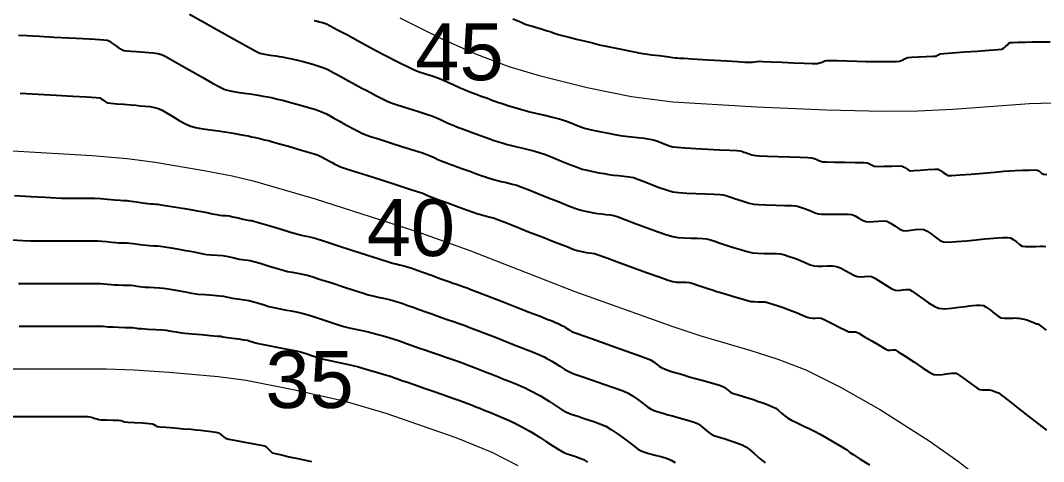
# Model space of a CAD drawing. Extents: x 27 to 849, y 0 to 853.
# Drawn here: x 329.2 to 420.6, y 308.7 to 348.1 of the extents above; entities that cross this region are included whole.
import ezdxf
from ezdxf.enums import TextEntityAlignment as Align

# ---------------------------------------------------------------- set-up
doc = ezdxf.new("R2010")
doc.units = 0
doc.header["$LTSCALE"] = 2
for name, color, linetype in [('Curva 1 m', 5, 'Continuous'), ('Curva Mestra', 1, 'Continuous'), ('TXT - TEXTO 01', 142, 'Continuous')]:
    doc.layers.add(name, color=color, linetype=linetype)
doc.styles.add('ARIAL', font='arial.ttf')

msp = doc.modelspace()

# ---------------------------------------------------------------- linework, layer by layer
at = {"extrusion": (-0.049704, 0.050571, 0.997483), "elevation": -45.882}
msp.add_lwpolyline([(-371.684, 250.552), (-374.359, -58.63), (-849.748, -54.517), (-847.073, 254.665)], close=True, dxfattribs=at)
at = {"layer": 'Curva 1 m', "linetype": 'Continuous', "lineweight": -3}
for points, elevation in [([(344.282, 348.649), (345.562, 347.928), (346.911, 347.168), (348.206, 346.442), (349.324, 345.82), (350.144, 345.374), (350.542, 345.175), (350.963, 345.071), (351.481, 344.99), (351.967, 344.928), (352.292, 344.884), (352.532, 344.84), (352.816, 344.786), (353.088, 344.733), (353.292, 344.692), (353.533, 344.639), (353.807, 344.575), (354.047, 344.515), (354.3, 344.45), (354.75, 344.331), (355.296, 344.181), (355.835, 344.02), (356.264, 343.869), (356.621, 343.701), (357.157, 343.422), (357.801, 343.075), (358.483, 342.702), (359.131, 342.345), (359.674, 342.048), (360.041, 341.852), (360.444, 341.642), (360.911, 341.398), (361.403, 341.148), (361.876, 340.918), (362.291, 340.734), (362.739, 340.574), (363.394, 340.364), (364.149, 340.13), (364.894, 339.901), (365.523, 339.705), (365.927, 339.568), (366.277, 339.422), (366.682, 339.239), (367.101, 339.044), (367.491, 338.864), (367.81, 338.725), (368.201, 338.571), (368.659, 338.4), (369.118, 338.232), (369.513, 338.088), (369.843, 337.967), (370.252, 337.818), (370.684, 337.661), (371.086, 337.518), (371.404, 337.409), (371.777, 337.29), (372.213, 337.156), (372.65, 337.027), (373.027, 336.92), (373.397, 336.828), (373.926, 336.705), (374.528, 336.564), (375.114, 336.418), (375.597, 336.281), (376.065, 336.111), (376.73, 335.848), (377.491, 335.539), (378.249, 335.233), (378.901, 334.977), (379.347, 334.821), (379.777, 334.711), (380.287, 334.601), (380.82, 334.499), (381.32, 334.411), (381.733, 334.342), (382.131, 334.288), (382.595, 334.24), (383.081, 334.19), (383.543, 334.132), (383.935, 334.059), (384.326, 333.931), (384.883, 333.716), (385.539, 333.453), (386.228, 333.185), (386.882, 332.954), (387.435, 332.802), (387.973, 332.727), (388.701, 332.67), (389.527, 332.627), (390.357, 332.595), (391.098, 332.57), (391.658, 332.549), (391.943, 332.527), (392.177, 332.466), (392.445, 332.375), (392.712, 332.279), (392.943, 332.2), (393.262, 332.097), (393.74, 331.944), (394.256, 331.791), (394.693, 331.69), (395.117, 331.655), (395.816, 331.626), (396.644, 331.601), (397.455, 331.578), (398.103, 331.557), (398.443, 331.534), (398.677, 331.476), (398.946, 331.391), (399.214, 331.296), (399.443, 331.214), (399.671, 331.121), (399.938, 331.004), (400.207, 330.893), (400.443, 330.822), (400.737, 330.803), (401.266, 330.798), (401.916, 330.799), (402.571, 330.796), (403.119, 330.784), (403.443, 330.753), (403.735, 330.633), (404.062, 330.447), (404.39, 330.261), (404.682, 330.144), (404.971, 330.125), (405.374, 330.145), (405.82, 330.175), (406.237, 330.189), (406.557, 330.156), (406.897, 329.996), (407.274, 329.743), (407.652, 329.491), (407.992, 329.337), (408.3, 329.321), (408.696, 329.363), (409.126, 329.423), (409.534, 329.459), (409.867, 329.432), (410.176, 329.283), (410.532, 329.027), (410.907, 328.736), (411.274, 328.479), (411.605, 328.327), (412.051, 328.304), (412.788, 328.345), (413.67, 328.423), (414.551, 328.514), (415.286, 328.593), (415.73, 328.633), (416.087, 328.657), (416.516, 328.689), (416.954, 328.714), (417.338, 328.717), (417.605, 328.684), (417.856, 328.544), (418.13, 328.32), (418.404, 328.094), (418.655, 327.95), (418.95, 327.912), (419.391, 327.905), (419.871, 327.916), (420.284, 327.931), (420.523, 327.936), (420.754, 327.921)], 43), ([(373.137, 348.218), (373.688, 348.013), (373.955, 347.913), (374.143, 347.825), (374.333, 347.74), (374.581, 347.663), (375.089, 347.51), (375.69, 347.331), (376.215, 347.174), (376.497, 347.089), (376.701, 347.016), (376.933, 346.93), (377.138, 346.86), (377.44, 346.782), (378.065, 346.625), (378.852, 346.431), (379.639, 346.236), (380.264, 346.082), (380.565, 346.007), (380.768, 345.953), (381, 345.891), (381.204, 345.839), (381.492, 345.779), (382.083, 345.66), (382.821, 345.511), (383.554, 345.365), (384.127, 345.251), (384.385, 345.2), (384.572, 345.165), (384.76, 345.134), (385.003, 345.101), (385.538, 345.032), (386.219, 344.944), (386.902, 344.856), (387.442, 344.787), (387.696, 344.756), (387.844, 344.744), (388.013, 344.733), (388.162, 344.724), (388.451, 344.706), (389.138, 344.663), (390.09, 344.605), (391.174, 344.538), (392.257, 344.472), (393.206, 344.414), (393.889, 344.373), (394.172, 344.358), (394.37, 344.363), (394.568, 344.376), (394.739, 344.396), (394.98, 344.426), (395.193, 344.445), (395.515, 344.434), (396.234, 344.404), (397.189, 344.361), (398.221, 344.315), (399.172, 344.273), (399.882, 344.244), (400.193, 344.236), (400.353, 344.259), (400.535, 344.299), (400.693, 344.34), (400.85, 344.397), (401.031, 344.468), (401.193, 344.515), (401.491, 344.516), (402.143, 344.502), (402.995, 344.48), (403.89, 344.455), (404.675, 344.434), (405.193, 344.423), (405.688, 344.419), (406.3, 344.413), (406.914, 344.412), (407.416, 344.419), (407.693, 344.439), (407.934, 344.538), (408.202, 344.681), (408.443, 344.783), (408.773, 344.813), (409.383, 344.841), (410.077, 344.867), (410.662, 344.89), (410.943, 344.91), (411.13, 345.011), (411.318, 345.114), (411.65, 345.144), (412.436, 345.201), (413.493, 345.275), (414.64, 345.354), (415.698, 345.429), (416.484, 345.488), (416.818, 345.521), (416.943, 345.588), (417.078, 345.686), (417.193, 345.777), (417.306, 345.885), (417.439, 346.016), (417.566, 346.105), (417.807, 346.129), (418.305, 346.146), (418.933, 346.159), (419.563, 346.168), (420.066, 346.173), (420.555, 346.175), (421.155, 346.173)], 46), ([(355.41, 348.094), (355.586, 348.048), (355.896, 347.966), (356.24, 347.866), (356.519, 347.771), (356.846, 347.607), (357.502, 347.258), (358.37, 346.792), (359.329, 346.275), (360.259, 345.773), (361.04, 345.353), (361.554, 345.081), (362.019, 344.842), (362.58, 344.556), (363.175, 344.254), (363.744, 343.971), (364.224, 343.739), (364.554, 343.591), (364.878, 343.475), (365.261, 343.356), (365.663, 343.237), (366.046, 343.12), (366.373, 343.008), (366.758, 342.845), (367.289, 342.604), (367.878, 342.333), (368.438, 342.077), (368.883, 341.884), (369.324, 341.71), (369.868, 341.506), (370.418, 341.303), (370.879, 341.135), (371.154, 341.035), (371.372, 340.955), (371.625, 340.862), (371.88, 340.771), (372.099, 340.696), (372.366, 340.611), (372.804, 340.476), (373.324, 340.318), (373.84, 340.165), (374.263, 340.044), (374.683, 339.937), (375.296, 339.788), (376.003, 339.619), (376.704, 339.449), (377.3, 339.3), (377.69, 339.192), (378.032, 339.068), (378.423, 338.908), (378.831, 338.737), (379.222, 338.58), (379.565, 338.462), (379.925, 338.371), (380.445, 338.258), (381.056, 338.134), (381.69, 338.012), (382.276, 337.904), (382.746, 337.823), (383.201, 337.758), (383.747, 337.694), (384.326, 337.629), (384.881, 337.566), (385.353, 337.504), (385.682, 337.445), (386.002, 337.345), (386.367, 337.203), (386.747, 337.048), (387.112, 336.909), (387.432, 336.817), (387.823, 336.774), (388.555, 336.722), (389.509, 336.665), (390.567, 336.607), (391.608, 336.552), (392.514, 336.505), (393.165, 336.47), (393.443, 336.451), (393.603, 336.406), (393.784, 336.342), (393.943, 336.287), (394.176, 336.211), (394.515, 336.106), (394.818, 336.032), (395.163, 336.01), (395.889, 335.978), (396.843, 335.941), (397.868, 335.903), (398.809, 335.869), (399.51, 335.84), (399.818, 335.823), (399.979, 335.782), (400.16, 335.72), (400.318, 335.663), (400.475, 335.598), (400.656, 335.52), (400.818, 335.467), (401.15, 335.454), (401.878, 335.441), (402.804, 335.427), (403.734, 335.412), (404.471, 335.395), (404.818, 335.376), (405.017, 335.287), (405.238, 335.158), (405.437, 335.071), (405.745, 335.063), (406.333, 335.075), (407.019, 335.093), (407.615, 335.102), (407.937, 335.087), (408.169, 334.968), (408.423, 334.793), (408.655, 334.677), (408.969, 334.678), (409.551, 334.72), (410.225, 334.775), (410.817, 334.812), (411.155, 334.805), (411.362, 334.699), (411.589, 334.527), (411.817, 334.356), (412.024, 334.252), (412.373, 334.253), (413.108, 334.299), (414.085, 334.375), (415.159, 334.465), (416.187, 334.553), (417.023, 334.623), (417.524, 334.66), (418.024, 334.684), (418.647, 334.712), (419.268, 334.734), (419.768, 334.742), (420.024, 334.728), (420.195, 334.623), (420.378, 334.468), (420.549, 334.361), (420.843, 334.341)], 44), ([(329.003, 346.787), (329.771, 346.738), (330.858, 346.677), (332.137, 346.608), (333.48, 346.537), (334.759, 346.468), (335.846, 346.407), (336.614, 346.36), (336.934, 346.331), (337.115, 346.233), (337.31, 346.089), (337.483, 345.964), (337.652, 345.851), (337.9, 345.687), (338.169, 345.525), (338.404, 345.417), (338.662, 345.372), (339.063, 345.337), (339.522, 345.309), (339.956, 345.284), (340.279, 345.259), (340.63, 345.226), (341.038, 345.188), (341.442, 345.134), (341.779, 345.056), (342.103, 344.895), (342.727, 344.546), (343.557, 344.071), (344.496, 343.53), (345.448, 342.985), (346.318, 342.495), (347.009, 342.122), (347.425, 341.926), (347.913, 341.799), (348.519, 341.694), (349.143, 341.608), (349.687, 341.54), (350.05, 341.489), (350.411, 341.423), (350.837, 341.343), (351.244, 341.264), (351.55, 341.202), (351.813, 341.144), (352.118, 341.074), (352.422, 341.002), (352.683, 340.936), (352.985, 340.857), (353.523, 340.714), (354.196, 340.529), (354.902, 340.328), (355.541, 340.133), (356.009, 339.967), (356.502, 339.737), (357.084, 339.429), (357.671, 339.102), (358.18, 338.813), (358.527, 338.622), (358.871, 338.443), (359.271, 338.236), (359.674, 338.036), (360.027, 337.877), (360.441, 337.735), (361.229, 337.48), (362.239, 337.16), (363.321, 336.818), (364.323, 336.502), (365.094, 336.257), (365.482, 336.127), (365.78, 336.002), (366.126, 335.843), (366.463, 335.686), (366.737, 335.565), (366.998, 335.463), (367.303, 335.349), (367.609, 335.237), (367.873, 335.141), (368.168, 335.034), (368.679, 334.848), (369.297, 334.625), (369.914, 334.404), (370.42, 334.223), (370.709, 334.122), (370.957, 334.043), (371.248, 333.954), (371.539, 333.868), (371.791, 333.797), (372.118, 333.716), (372.588, 333.607), (373.088, 333.486), (373.504, 333.37), (373.857, 333.24), (374.514, 332.985), (375.372, 332.647), (376.329, 332.267), (377.286, 331.889), (378.139, 331.553), (378.787, 331.303), (379.129, 331.18), (379.497, 331.088), (379.933, 330.999), (380.365, 330.92), (380.72, 330.86), (381.059, 330.817), (381.457, 330.777), (381.852, 330.731), (382.188, 330.672), (382.558, 330.547), (383.259, 330.286), (384.169, 329.942), (385.165, 329.567), (386.123, 329.215), (386.922, 328.937), (387.438, 328.787), (387.902, 328.723), (388.471, 328.686), (389.078, 328.665), (389.655, 328.651), (390.132, 328.633), (390.443, 328.604), (390.794, 328.512), (391.196, 328.376), (391.597, 328.231), (391.943, 328.113), (392.307, 327.997), (392.852, 327.821), (393.477, 327.628), (394.083, 327.457), (394.568, 327.348), (395.039, 327.303), (395.612, 327.286), (396.199, 327.281), (396.713, 327.272), (397.068, 327.244), (397.419, 327.158), (397.823, 327.03), (398.224, 326.888), (398.568, 326.764), (398.911, 326.625), (399.311, 326.449), (399.714, 326.284), (400.068, 326.176), (400.386, 326.151), (400.805, 326.16), (401.265, 326.176), (401.705, 326.175), (402.068, 326.13), (402.425, 325.995), (402.849, 325.776), (403.281, 325.534), (403.66, 325.328), (403.926, 325.217), (404.211, 325.199), (404.553, 325.225), (404.894, 325.248), (405.176, 325.225), (405.49, 325.073), (405.978, 324.779), (406.526, 324.437), (407.015, 324.144), (407.328, 323.996), (407.612, 323.986), (407.955, 324.03), (408.297, 324.073), (408.578, 324.06), (408.831, 323.921), (409.241, 323.632), (409.744, 323.264), (410.278, 322.89), (410.779, 322.579), (411.186, 322.403), (411.7, 322.357), (412.35, 322.396), (413.019, 322.478), (413.587, 322.562), (413.936, 322.606), (414.229, 322.631), (414.572, 322.664), (414.909, 322.676), (415.186, 322.641), (415.437, 322.5), (415.784, 322.241), (416.164, 321.942), (416.511, 321.682), (416.761, 321.539), (417.065, 321.498), (417.449, 321.501), (417.8, 321.52), (418.006, 321.53), (418.161, 321.52), (418.337, 321.505), (418.488, 321.488), (418.652, 321.46), (418.837, 321.424), (418.946, 321.401), (419.056, 321.369), (419.164, 321.334), (419.377, 321.247), (419.736, 321.097), (419.938, 321.014), (420.021, 320.995), (420.104, 320.975), (420.297, 320.826), (420.782, 320.448)], 42), ([(329.134, 341.596), (330.751, 341.504), (332.367, 341.412), (333.855, 341.327), (335.084, 341.256), (335.926, 341.205), (336.251, 341.181), (336.39, 341.096), (336.525, 340.997), (336.648, 340.915), (336.824, 340.803), (336.986, 340.724), (337.246, 340.691), (337.769, 340.648), (338.413, 340.601), (339.034, 340.554), (339.486, 340.514), (339.851, 340.479), (340.276, 340.441), (340.719, 340.393), (341.137, 340.329), (341.486, 340.242), (341.814, 340.088), (342.263, 339.825), (342.786, 339.502), (343.333, 339.17), (343.857, 338.879), (344.309, 338.678), (344.809, 338.544), (345.453, 338.424), (346.159, 338.318), (346.842, 338.227), (347.42, 338.152), (347.809, 338.095), (348.183, 338.027), (348.627, 337.944), (349.084, 337.856), (349.497, 337.775), (349.809, 337.712), (350.159, 337.635), (350.566, 337.542), (350.972, 337.445), (351.32, 337.358), (351.673, 337.261), (352.312, 337.081), (353.123, 336.85), (353.988, 336.601), (354.792, 336.366), (355.419, 336.177), (355.754, 336.066), (356.071, 335.915), (356.441, 335.714), (356.782, 335.521), (357.013, 335.393), (357.25, 335.27), (357.521, 335.132), (357.763, 335.021), (358.128, 334.899), (358.963, 334.63), (360.11, 334.263), (361.413, 333.847), (362.715, 333.432), (363.857, 333.068), (364.683, 332.803), (365.037, 332.687), (365.242, 332.599), (365.473, 332.492), (365.664, 332.406), (365.844, 332.336), (366.051, 332.26), (366.232, 332.194), (366.555, 332.077), (367.248, 331.828), (368.126, 331.512), (369.003, 331.196), (369.694, 330.949), (370.013, 330.835), (370.185, 330.781), (370.381, 330.722), (370.554, 330.673), (370.791, 330.615), (371.122, 330.538), (371.411, 330.46), (371.72, 330.343), (372.424, 330.069), (373.409, 329.684), (374.563, 329.232), (375.772, 328.759), (376.924, 328.307), (377.907, 327.924), (378.607, 327.653), (378.911, 327.539), (379.166, 327.478), (379.46, 327.422), (379.706, 327.379), (379.941, 327.351), (380.208, 327.323), (380.44, 327.285), (380.78, 327.167), (381.56, 326.884), (382.636, 326.491), (383.866, 326.041), (385.105, 325.59), (386.209, 325.192), (387.036, 324.901), (387.44, 324.772), (387.784, 324.734), (388.191, 324.724), (388.598, 324.715), (388.943, 324.68), (389.25, 324.6), (389.661, 324.466), (390.12, 324.307), (390.567, 324.151), (390.943, 324.027), (391.365, 323.897), (392.016, 323.7), (392.771, 323.475), (393.509, 323.258), (394.107, 323.089), (394.443, 323.007), (394.73, 322.984), (395.068, 322.982), (395.406, 322.979), (395.693, 322.954), (395.975, 322.884), (396.386, 322.758), (396.855, 322.604), (397.314, 322.448), (397.693, 322.315), (398.078, 322.166), (398.55, 321.973), (399.029, 321.775), (399.437, 321.614), (399.693, 321.531), (399.922, 321.514), (400.194, 321.523), (400.466, 321.53), (400.693, 321.508), (401.032, 321.361), (401.629, 321.063), (402.303, 320.717), (402.876, 320.425), (403.17, 320.29), (403.368, 320.284), (403.599, 320.303), (403.795, 320.294), (404.051, 320.161), (404.574, 319.859), (405.23, 319.473), (405.887, 319.088), (406.409, 318.787), (406.665, 318.655), (406.862, 318.656), (407.094, 318.689), (407.29, 318.687), (407.578, 318.515), (408.185, 318.115), (408.959, 317.599), (409.749, 317.079), (410.403, 316.668), (410.767, 316.478), (411.101, 316.457), (411.519, 316.494), (411.904, 316.548), (412.142, 316.58), (412.344, 316.598), (412.574, 316.614), (412.767, 316.597), (413.029, 316.431), (413.528, 316.074), (414.107, 315.653), (414.606, 315.295), (414.868, 315.128), (415.086, 315.106), (415.342, 315.115), (415.49, 315.123), (415.612, 315.115), (415.731, 315.103), (415.858, 315.08), (415.96, 315.059), (416.015, 315.043), (416.069, 315.026), (416.264, 314.945), (416.456, 314.866), (416.539, 314.846), (416.791, 314.65), (417.437, 314.148), (418.319, 313.461), (419.281, 312.712), (420.163, 312.025), (420.809, 311.523)], 41), ([(328.649, 332.461), (330.121, 332.374), (331.383, 332.301), (332.32, 332.249), (332.818, 332.225), (333.271, 332.218), (333.802, 332.219), (334.367, 332.224), (334.921, 332.228), (335.419, 332.228), (335.818, 332.219), (336.321, 332.187), (336.948, 332.135), (337.573, 332.078), (338.071, 332.031), (338.318, 332.009), (338.477, 332.004), (338.659, 332), (338.818, 331.993), (339.061, 331.962), (339.531, 331.897), (340.08, 331.821), (340.559, 331.755), (340.818, 331.721), (341.017, 331.708), (341.244, 331.696), (341.443, 331.68), (341.723, 331.637), (342.305, 331.542), (343.055, 331.418), (343.835, 331.287), (344.51, 331.173), (344.943, 331.098), (345.334, 331.024), (345.811, 330.931), (346.293, 330.836), (346.697, 330.757), (346.943, 330.714), (347.221, 330.688), (347.54, 330.667), (347.818, 330.638), (348.133, 330.571), (348.61, 330.457), (349.069, 330.345), (349.328, 330.284), (349.487, 330.263), (349.67, 330.242), (349.828, 330.218), (350.103, 330.141), (350.725, 329.96), (351.556, 329.716), (352.462, 329.449), (353.306, 329.202), (353.952, 329.014), (354.263, 328.926), (354.541, 328.87), (354.861, 328.814), (355.138, 328.756), (355.507, 328.642), (356.339, 328.376), (357.48, 328.009), (358.775, 327.591), (360.07, 327.173), (361.21, 326.806), (362.042, 326.539), (362.412, 326.423), (362.696, 326.355), (363.021, 326.286), (363.287, 326.225), (363.527, 326.158), (363.799, 326.077), (364.037, 326.002), (364.362, 325.887), (365.031, 325.647), (365.877, 325.342), (366.734, 325.033), (367.436, 324.78), (367.818, 324.643), (368.107, 324.544), (368.444, 324.43), (368.78, 324.315), (369.068, 324.212), (369.407, 324.083), (370.128, 323.803), (371.121, 323.417), (372.275, 322.967), (373.478, 322.498), (374.62, 322.053), (375.59, 321.675), (376.276, 321.406), (376.568, 321.292), (376.784, 321.206), (377.028, 321.106), (377.212, 321.027), (377.36, 320.954), (377.527, 320.867), (377.671, 320.788), (377.877, 320.655), (378.175, 320.461), (378.446, 320.304), (378.797, 320.173), (379.59, 319.889), (380.678, 319.503), (381.916, 319.066), (383.158, 318.626), (384.258, 318.234), (385.069, 317.939), (385.446, 317.791), (385.69, 317.634), (385.961, 317.427), (386.233, 317.221), (386.478, 317.067), (386.748, 316.957), (387.156, 316.82), (387.628, 316.672), (388.092, 316.53), (388.478, 316.413), (388.909, 316.287), (389.58, 316.097), (390.355, 315.878), (391.103, 315.664), (391.688, 315.491), (391.978, 315.393), (392.192, 315.24), (392.423, 315.04), (392.637, 314.885), (392.869, 314.798), (393.273, 314.67), (393.761, 314.523), (394.245, 314.374), (394.637, 314.246), (395.018, 314.11), (395.48, 313.941), (395.952, 313.762), (396.361, 313.595), (396.637, 313.462), (396.888, 313.279), (397.163, 313.037), (397.436, 312.793), (397.684, 312.602), (397.995, 312.434), (398.499, 312.189), (399.096, 311.906), (399.684, 311.625), (400.162, 311.384), (400.595, 311.147), (401.179, 310.817), (401.815, 310.455), (402.402, 310.116), (402.841, 309.86), (403.031, 309.745), (403.149, 309.633), (403.265, 309.52), (403.541, 309.342), (404.181, 308.937), (405.004, 308.417)], 39), ([(328.421, 328.498), (329.375, 328.448), (330.068, 328.419), (330.764, 328.405), (331.609, 328.4), (332.536, 328.4), (333.479, 328.403), (334.371, 328.408), (335.144, 328.412), (335.732, 328.413), (336.068, 328.408), (336.43, 328.385), (336.867, 328.348), (337.312, 328.306), (337.694, 328.271), (337.943, 328.25), (338.174, 328.242), (338.443, 328.236), (338.712, 328.23), (338.943, 328.218), (339.243, 328.181), (339.668, 328.12), (340.106, 328.057), (340.443, 328.014), (340.732, 327.992), (341.068, 327.975), (341.405, 327.956), (341.693, 327.931), (342.055, 327.878), (342.645, 327.782), (343.316, 327.668), (343.923, 327.564), (344.318, 327.495), (344.665, 327.427), (345.067, 327.345), (345.47, 327.265), (345.818, 327.207), (346.218, 327.167), (346.729, 327.128), (347.222, 327.092), (347.568, 327.055), (347.837, 327), (348.15, 326.922), (348.455, 326.845), (348.701, 326.79), (348.931, 326.756), (349.201, 326.726), (349.471, 326.695), (349.701, 326.657), (350.006, 326.574), (350.577, 326.406), (351.289, 326.194), (352.018, 325.977), (352.639, 325.795), (353.027, 325.688), (353.43, 325.605), (353.903, 325.521), (354.375, 325.436), (354.777, 325.349), (355.199, 325.221), (355.979, 324.972), (356.972, 324.65), (358.036, 324.303), (359.029, 323.98), (359.809, 323.729), (360.232, 323.599), (360.643, 323.499), (361.129, 323.393), (361.603, 323.292), (361.982, 323.203), (362.331, 323.107), (362.735, 322.989), (363.137, 322.867), (363.482, 322.757), (363.783, 322.653), (364.246, 322.487), (364.799, 322.287), (365.375, 322.077), (365.905, 321.886), (366.318, 321.738), (366.77, 321.582), (367.295, 321.404), (367.844, 321.217), (368.368, 321.036), (368.818, 320.876), (369.235, 320.718), (369.927, 320.451), (370.797, 320.113), (371.749, 319.742), (372.686, 319.376), (373.512, 319.052), (374.129, 318.81), (374.443, 318.686), (374.754, 318.561), (375.123, 318.412), (375.473, 318.268), (375.732, 318.155), (375.947, 318.051), (376.195, 317.924), (376.441, 317.793), (376.65, 317.677), (376.932, 317.498), (377.351, 317.222), (377.807, 316.931), (378.199, 316.711), (378.595, 316.556), (379.326, 316.298), (380.261, 315.977), (381.271, 315.63), (382.225, 315.297), (382.994, 315.016), (383.449, 314.826), (383.854, 314.575), (384.323, 314.237), (384.795, 313.879), (385.212, 313.569), (385.512, 313.376), (385.847, 313.239), (386.251, 313.108), (386.661, 312.989), (387.012, 312.886), (387.402, 312.778), (387.998, 312.62), (388.661, 312.44), (389.254, 312.264), (389.637, 312.121), (389.956, 311.906), (390.305, 311.612), (390.65, 311.318), (390.956, 311.106), (391.289, 310.97), (391.695, 310.847), (392.107, 310.734), (392.456, 310.626), (392.806, 310.506), (393.217, 310.36), (393.623, 310.201), (393.956, 310.039), (394.27, 309.806), (394.718, 309.426), (395.219, 308.991), (395.691, 308.591)], 38), ([(329.007, 324.595), (330.229, 324.592), (331.565, 324.593), (332.91, 324.595), (334.162, 324.597), (335.217, 324.599), (335.97, 324.6), (336.318, 324.597), (336.607, 324.577), (336.943, 324.546), (337.279, 324.514), (337.568, 324.492), (337.905, 324.479), (338.343, 324.468), (338.768, 324.457), (339.068, 324.442), (339.299, 324.415), (339.568, 324.376), (339.836, 324.336), (340.068, 324.307), (340.321, 324.289), (340.708, 324.267), (341.157, 324.242), (341.594, 324.214), (341.943, 324.183), (342.377, 324.121), (342.894, 324.035), (343.373, 323.949), (343.693, 323.891), (343.924, 323.847), (344.192, 323.792), (344.461, 323.739), (344.693, 323.7), (345.049, 323.665), (345.674, 323.613), (346.383, 323.555), (346.993, 323.505), (347.318, 323.472), (347.559, 323.42), (347.832, 323.35), (348.073, 323.295), (348.338, 323.26), (348.752, 323.213), (349.201, 323.157), (349.573, 323.096), (349.897, 323.011), (350.351, 322.875), (350.865, 322.716), (351.368, 322.565), (351.791, 322.45), (352.227, 322.359), (352.774, 322.26), (353.366, 322.155), (353.935, 322.048), (354.416, 321.941), (354.876, 321.807), (355.511, 321.602), (356.233, 321.362), (356.955, 321.121), (357.591, 320.914), (358.052, 320.774), (358.533, 320.656), (359.101, 320.53), (359.691, 320.404), (360.238, 320.286), (360.677, 320.182), (361.095, 320.067), (361.584, 319.926), (362.09, 319.774), (362.556, 319.631), (362.927, 319.512), (363.271, 319.394), (363.667, 319.252), (364.081, 319.101), (364.476, 318.956), (364.818, 318.833), (365.202, 318.701), (365.794, 318.499), (366.51, 318.256), (367.267, 317.997), (367.981, 317.75), (368.568, 317.54), (369.154, 317.32), (369.866, 317.045), (370.621, 316.751), (371.336, 316.469), (371.93, 316.234), (372.318, 316.08), (372.681, 315.934), (373.114, 315.76), (373.557, 315.58), (373.956, 315.414), (374.251, 315.284), (374.574, 315.127), (374.946, 314.937), (375.314, 314.74), (375.628, 314.566), (375.945, 314.367), (376.413, 314.058), (376.955, 313.704), (377.494, 313.369), (377.951, 313.117), (378.377, 312.945), (378.955, 312.751), (379.619, 312.539), (380.302, 312.316), (380.935, 312.088), (381.451, 311.86), (381.966, 311.551), (382.586, 311.123), (383.233, 310.65), (383.828, 310.204), (384.292, 309.859), (384.547, 309.686), (384.77, 309.594), (385.039, 309.507), (385.312, 309.427), (385.547, 309.359), (385.873, 309.275), (386.363, 309.154), (386.881, 309.008), (387.297, 308.849), (387.643, 308.62)], 37), ([(329.061, 320.792), (330.78, 320.791), (332.483, 320.79), (334.041, 320.789), (335.326, 320.788), (336.211, 320.787), (336.568, 320.785), (336.767, 320.771), (336.994, 320.749), (337.193, 320.733), (337.452, 320.723), (337.93, 320.709), (338.479, 320.692), (338.95, 320.677), (339.193, 320.667), (339.352, 320.648), (339.534, 320.62), (339.693, 320.599), (339.982, 320.58), (340.563, 320.543), (341.25, 320.5), (341.856, 320.46), (342.193, 320.434), (342.494, 320.389), (342.834, 320.331), (343.068, 320.288), (343.227, 320.257), (343.408, 320.22), (343.568, 320.192), (343.867, 320.165), (344.512, 320.109), (345.33, 320.04), (346.145, 319.971), (346.783, 319.916), (347.068, 319.889), (347.257, 319.845), (347.445, 319.8), (347.664, 319.772), (348.107, 319.717), (348.641, 319.651), (349.132, 319.586), (349.445, 319.536), (349.703, 319.469), (350, 319.378), (350.297, 319.285), (350.554, 319.213), (350.883, 319.146), (351.485, 319.032), (352.232, 318.893), (352.995, 318.75), (353.645, 318.623), (354.054, 318.534), (354.385, 318.437), (354.766, 318.312), (355.162, 318.177), (355.542, 318.05), (355.873, 317.95), (356.246, 317.86), (356.819, 317.733), (357.504, 317.584), (358.216, 317.429), (358.867, 317.282), (359.373, 317.16), (359.857, 317.026), (360.452, 316.853), (361.08, 316.666), (361.661, 316.489), (362.118, 316.348), (362.373, 316.267), (362.592, 316.191), (362.846, 316.099), (363.099, 316.006), (363.318, 315.927), (363.648, 315.814), (364.332, 315.579), (365.233, 315.27), (366.218, 314.932), (367.151, 314.61), (367.896, 314.352), (368.318, 314.203), (368.658, 314.076), (369.052, 313.924), (369.463, 313.763), (369.855, 313.608), (370.193, 313.473), (370.604, 313.309), (371.171, 313.081), (371.79, 312.829), (372.358, 312.593), (372.77, 312.412), (373.107, 312.25), (373.495, 312.054), (373.898, 311.843), (374.28, 311.638), (374.607, 311.455), (374.972, 311.232), (375.524, 310.881), (376.169, 310.467), (376.811, 310.058), (377.354, 309.721), (377.704, 309.523), (378.015, 309.397), (378.386, 309.274), (378.778, 309.151), (379.147, 309.026), (379.454, 308.894), (379.814, 308.666)], 36), ([(327.454, 312.743), (329.211, 312.741), (330.965, 312.74), (332.579, 312.739), (333.914, 312.737), (334.83, 312.734), (335.19, 312.731), (335.328, 312.705), (335.484, 312.667), (335.615, 312.632), (335.837, 312.567), (336.001, 312.517), (336.086, 312.485), (336.17, 312.455), (336.38, 312.448), (336.862, 312.435), (337.439, 312.419), (337.934, 312.403), (338.17, 312.389), (338.319, 312.322), (338.467, 312.254), (338.747, 312.232), (339.35, 312.197), (340.063, 312.156), (340.672, 312.117), (340.967, 312.089), (341.09, 312.02), (341.224, 311.923), (341.348, 311.853), (341.608, 311.822), (342.185, 311.771), (342.939, 311.71), (343.727, 311.646), (344.41, 311.59), (344.848, 311.55), (345.242, 311.507), (345.727, 311.454), (346.215, 311.396), (346.617, 311.338), (346.848, 311.285), (347.055, 311.138), (347.277, 310.935), (347.484, 310.784), (347.795, 310.71), (348.43, 310.592), (349.227, 310.45), (350.026, 310.307), (350.665, 310.185), (350.984, 310.105), (351.205, 309.927), (351.438, 309.683), (351.659, 309.502), (351.934, 309.421), (352.479, 309.297), (353.184, 309.146), (353.939, 308.987), (354.634, 308.836), (355.159, 308.712)], 34)]:
    msp.add_lwpolyline(points, dxfattribs=dict(at, elevation=elevation))
at = {"layer": 'Curva Mestra', "lineweight": 0}
for points, elevation in [([(363.068, 348.31), (366.818, 346.448), (369.956, 345.043), (372.794, 343.982), (375.499, 343.168), (379.783, 342.102), (383.76, 341.304), (387.43, 340.832), (394.943, 340.374), (401.193, 340.113), (406.193, 339.998), (409.318, 340.018), (412.443, 340.177), (419.318, 340.686), (422.443, 340.772)], 45), ([(321.818, 336.84), (335.568, 336.03), (338.693, 335.768), (341.193, 335.429), (345.568, 334.701), (348.068, 334.221), (349.956, 333.779), (355.499, 332.164), (364.591, 329.247), (369.318, 327.549), (378.693, 323.898), (387.443, 320.757), (389.943, 319.94), (394.318, 318.665), (396.818, 317.865), (399.318, 316.885), (402.415, 315.363), (406.002, 313.314), (410.348, 310.553), (412.974, 308.717), (418.626, 304.319)], 40), ([(321.818, 317.002), (336.818, 316.974), (339.318, 316.892), (342.443, 316.685), (346.818, 316.306), (349.318, 315.975), (353.693, 315.126), (358.068, 314.138), (361.818, 313.022), (368.068, 310.867), (371.289, 309.541), (373.585, 308.345)], 35)]:
    msp.add_lwpolyline(points, dxfattribs=dict(at, elevation=elevation)).dxf.unprotected_set("ltscale", 0)

# ---------------------------------------------------------------- texts
at = {"layer": 'TXT - TEXTO 01', "style": 'ARIAL'}
for s, p in [('45', (368.387, 341.225, 45)), ('40', (364.043, 325.53, 27.5)), ('35', (354.997, 311.971, 35))]:
    msp.add_text(s, height=5.08, dxfattribs=at).set_placement(p, align=Align.BOTTOM_CENTER)

doc.saveas('drawing.dxf')
